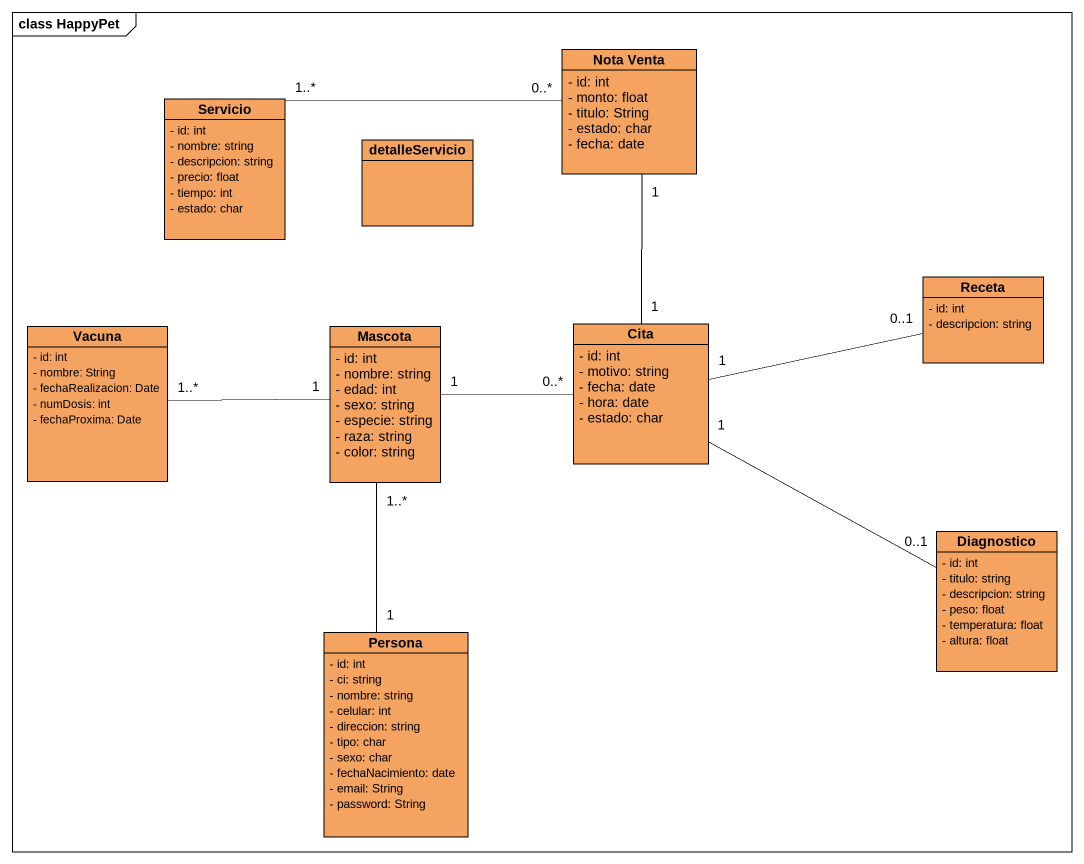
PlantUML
@startuml
mainframe class HappyPet
hide circle
hide empty members
skinparam classAttributeIconSize 0
class "Nota Venta" as Nota_Venta #F4A460 {
  - id: int
  - monto: float
  - titulo: String
  - estado: char
  - fecha: date
}
class Servicio #F4A460 {
  - id: int
  - nombre: string
  - descripcion: string
  - precio: float
  - tiempo: int
  - estado: char
}
class detalleServicio #F4A460
class Receta #F4A460 {
  - id: int
  - descripcion: string
}
class Vacuna #F4A460 {
  - id: int
  - nombre: String
  - fechaRealizacion: Date
  - numDosis: int
  - fechaProxima: Date
}
class Mascota #F4A460 {
  - id: int
  - nombre: string
  - edad: int
  - sexo: string
  - especie: string
  - raza: string
  - color: string
}
class Cita #F4A460 {
  - id: int
  - motivo: string
  - fecha: date
  - hora: date
  - estado: char
}
class Diagnostico #F4A460 {
  - id: int
  - titulo: string
  - descripcion: string
  - peso: float
  - temperatura: float
  - altura: float
}
class Persona #F4A460 {
  - id: int
  - ci: string
  - nombre: string
  - celular: int
  - direccion: string
  - tipo: char
  - sexo: char
  - fechaNacimiento: date
  - email: String
  - password: String
}
Nota_Venta "0..*" -left- "1..*" Servicio
Nota_Venta "1" -- "1" Cita
Mascota "1" -left- "1..*" Vacuna
Mascota "1" -right- "0..*" Cita
Cita "1" -right- "0..1" Receta
Cita "1" -right- "0..1" Diagnostico
Persona "1" -up- "1..*" Mascota
@enduml
